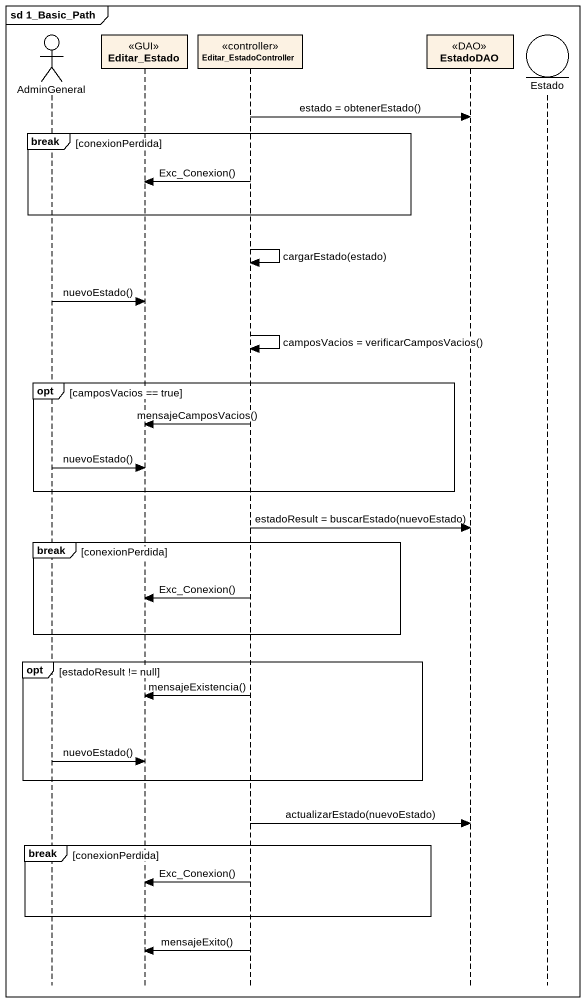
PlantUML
@startuml
mainframe sd 1_Basic_Path
hide footbox
actor AdminGeneral
participant Editar_Estado <<GUI>>
participant Editar_EstadoController <<controller>>
participant EstadoDAO <<DAO>>
entity Estado

Editar_EstadoController -> EstadoDAO : estado = obtenerEstado()
break conexionPerdida
  Editar_EstadoController -> Editar_Estado : Exc_Conexion()
end
Editar_EstadoController -> Editar_EstadoController : cargarEstado(estado)
AdminGeneral -> Editar_Estado : nuevoEstado()
Editar_EstadoController -> Editar_EstadoController : camposVacios = verificarCamposVacios()
opt camposVacios == true
  Editar_EstadoController -> Editar_Estado : mensajeCamposVacios()
  AdminGeneral -> Editar_Estado : nuevoEstado()
end
Editar_EstadoController -> EstadoDAO : estadoResult = buscarEstado(nuevoEstado)
break conexionPerdida
  Editar_EstadoController -> Editar_Estado : Exc_Conexion()
end
opt estadoResult != null
  Editar_EstadoController -> Editar_Estado : mensajeExistencia()
  AdminGeneral -> Editar_Estado : nuevoEstado()
end
Editar_EstadoController -> EstadoDAO : actualizarEstado(nuevoEstado)
break conexionPerdida
  Editar_EstadoController -> Editar_Estado : Exc_Conexion()
end
Editar_EstadoController -> Editar_Estado : mensajeExito()
@enduml
